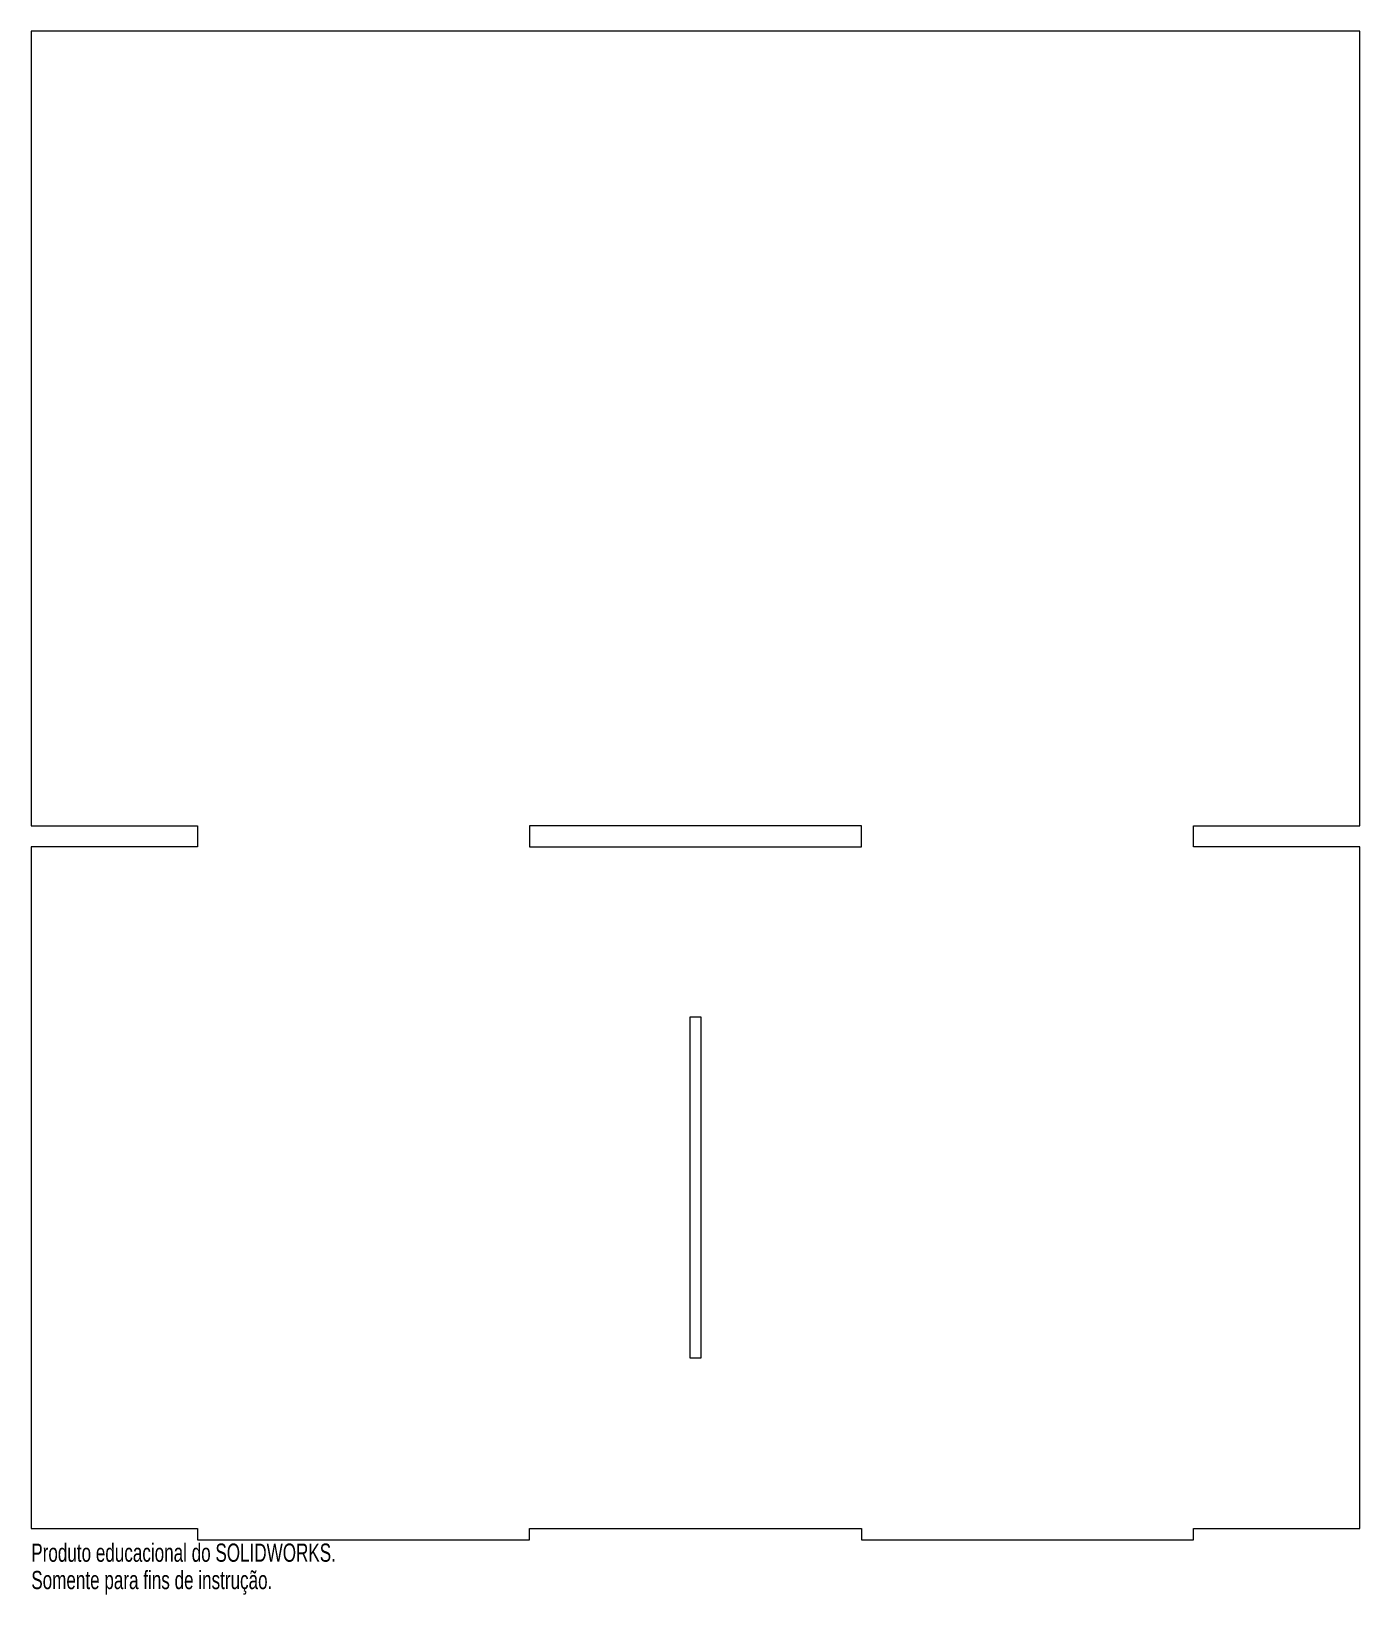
# Model space of a CAD drawing. Header units: millimetres. Extents: x -352 to 0, y -18 to 397.
import ezdxf

# ---------------------------------------------------------------- set-up
doc = ezdxf.new("R2010")
doc.units = ezdxf.units.MM
doc.styles.add('SLDTEXTSTYLE0', font='TXT', dxfattribs={"width": 0.7})

msp = doc.modelspace()

# ---------------------------------------------------------------- linework, layer by layer
at = {"color": 7, "linetype": 'Continuous', "lineweight": 15}
for p, q in [((-352.08, 397), (-352.08, 186.26)), ((0, 397), (-352.08, 397)), ((0, 186.26), (0, 397)), ((-352.08, 186.26), (-308.07, 186.26)), ((-308.07, 186.26), (-308.07, 180.76)), ((-132.03, 186.26), (-220.05, 186.26)), ((-220.05, 186.26), (-220.05, 180.76)), ((-132.03, 180.76), (-132.03, 186.26)), ((-44.01, 186.26), (0, 186.26)), ((-44.01, 180.76), (-44.01, 186.26)), ((-352.08, 180.76), (-352.08, 0)), ((-308.07, 180.76), (-352.08, 180.76)), ((-220.05, 180.76), (-132.03, 180.76)), ((0, 180.76), (-44.01, 180.76)), ((0, 0), (0, 180.76)), ((-174.54, 135.57), (-177.54, 135.57)), ((-177.54, 135.57), (-177.54, 45.19)), ((-174.54, 45.19), (-174.54, 135.57)), ((-177.54, 45.19), (-174.54, 45.19)), ((-352.08, 0), (-308.07, 0)), ((-308.07, 0), (-308.07, -3)), ((-220.05, 0), (-132.03, 0)), ((-220.05, -3), (-220.05, 0)), ((-132.03, 0), (-132.03, -3)), ((-44.01, 0), (0, 0)), ((-44.01, -3), (-44.01, 0)), ((-308.07, -3), (-220.05, -3)), ((-132.03, -3), (-44.01, -3))]:
    msp.add_line(p, q, dxfattribs=at)

# ---------------------------------------------------------------- texts
at = {"color": 7, "linetype": 'Continuous', "char_height": 4.8336, "attachment_point": 1, "style": 'SLDTEXTSTYLE0'}
for s, insert in [('Produto educacional do SOLIDWORKS.', (-352.08, -4.02)), ('Somente para fins de instrução.', (-352.08, -11.27))]:
    msp.add_mtext(s, dxfattribs=dict(at, insert=insert))

doc.saveas('drawing.dxf')
